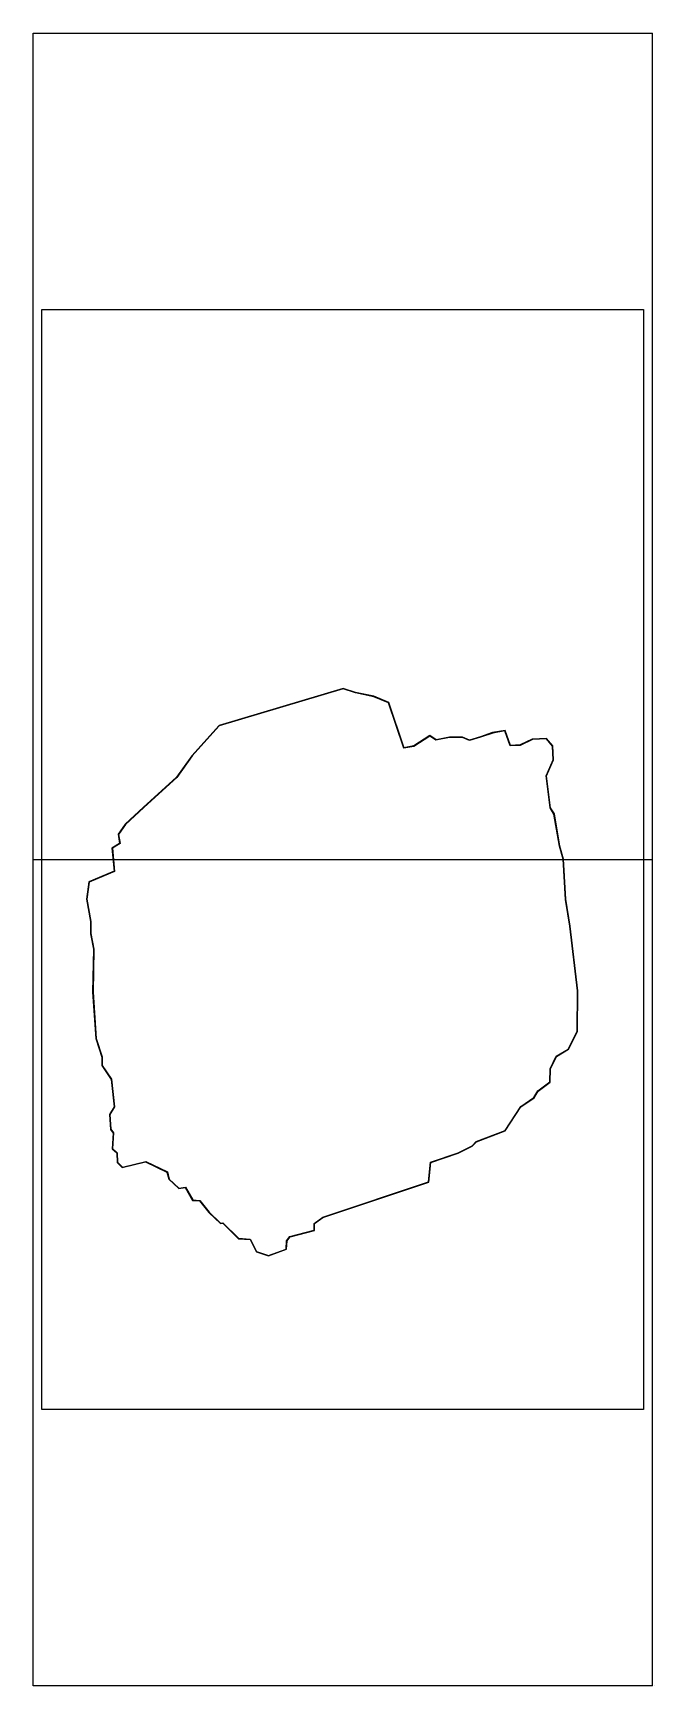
# Model space of a CAD drawing. Extents: x -1500 to 6, y 6 to 4006.
import ezdxf

# ---------------------------------------------------------------- set-up
doc = ezdxf.new("R2010")
doc.units = 0
doc.header["$MEASUREMENT"] = 0
doc.layers.add('DOMAIN', color=7, linetype='Continuous')
picture_1 = doc.add_image_def('image1.png', size_in_pixel=(880, 1608))

msp = doc.modelspace()

# ---------------------------------------------------------------- linework, layer by layer
for p, q in [((-1499.9, 6.1), (-1499.9, 4006.1)), ((-1499.9, 4006.1), (0.1, 4006.1)), ((0.1, 6.1), (0.1, 4006.1)), ((-749.1, 2419.8), (-1049.5, 2330.2)), ((-749.1, 2418.7), (-1049, 2329.3)), ((-719, 2410.4), (-749.1, 2419.8)), ((-719.3, 2409.4), (-749.1, 2418.7)), ((-674.6, 2400.1), (-719.3, 2409.4)), ((-674.3, 2401.1), (-719, 2410.4)), ((-639.2, 2385.2), (-674.6, 2400.1)), ((-638.4, 2385.9), (-674.3, 2401.1)), ((-601.9, 2275.3), (-639.2, 2385.2)), ((-601, 2275.7), (-638.4, 2385.9)), ((-1049.5, 2330.2), (-1115, 2257.3)), ((-1049, 2329.3), (-1114.2, 2256.7)), ((-578.1, 2280.8), (-602.1, 2276.3)), ((-539.2, 2305.8), (-578.1, 2280.8)), ((-539.2, 2304.6), (-577.7, 2279.9)), ((-524, 2295.9), (-539.2, 2305.8)), ((-524.2, 2294.8), (-539.2, 2304.6)), ((-491.4, 2301.2), (-524.2, 2294.8)), ((-491.5, 2302.2), (-524, 2295.9)), ((-459.6, 2302.2), (-491.5, 2302.2)), ((-459.8, 2301.2), (-491.4, 2301.2)), ((-443.1, 2293.7), (-459.8, 2301.2)), ((-443.1, 2294.8), (-459.6, 2302.2)), ((-416.4, 2303.3), (-443.1, 2294.8)), ((-416.1, 2302.3), (-443.1, 2293.7)), ((-387, 2313.1), (-416.4, 2303.3)), ((-386.8, 2312.1), (-416.1, 2302.3)), ((-356.8, 2318.4), (-387, 2313.1)), ((-357.5, 2317.3), (-386.8, 2312.1)), ((-344.2, 2281), (-357.5, 2317.3)), ((-343.6, 2282.1), (-356.8, 2318.4)), ((-320.1, 2282.2), (-344.2, 2281)), ((-320.4, 2283.2), (-343.6, 2282.1)), ((-291, 2297.6), (-320.4, 2283.2)), ((-290.8, 2296.6), (-320.1, 2282.2)), ((-256.4, 2298.7), (-291, 2297.6)), ((-256.9, 2297.7), (-290.8, 2296.6)), ((-241.9, 2280.5), (-256.9, 2297.7)), ((-240.9, 2280.9), (-256.4, 2298.7)), ((-240.2, 2247.1), (-241.9, 2280.5)), ((-239.2, 2246.9), (-240.9, 2280.9)), ((-1115, 2257.3), (-1152.2, 2205.2)), ((-1114.2, 2256.7), (-1151.4, 2204.6)), ((-577.7, 2279.9), (-601.9, 2275.3)), ((-257.4, 2208.5), (-240.2, 2247.1)), ((-256.4, 2208.3), (-239.2, 2246.9)), ((-1152.2, 2205.2), (-1232.2, 2132.7)), ((-1151.4, 2204.6), (-1231.5, 2132)), ((-247.7, 2130.9), (-257.4, 2208.5)), ((-246.7, 2131.2), (-256.4, 2208.3)), ((-1232.2, 2132.7), (-1277, 2091.7)), ((-1231.5, 2132), (-1276.2, 2091)), ((-238.5, 2115.9), (-247.7, 2130.9)), ((-237.5, 2116.3), (-246.7, 2131.2)), ((-1277, 2091.7), (-1294.1, 2067)), ((-1276.2, 2091), (-1293, 2066.8)), ((-225.2, 2038.4), (-238.5, 2115.9)), ((-224.3, 2038.6), (-237.5, 2116.3)), ((-1290.4, 2045), (-1309, 2033.8)), ((-1289.3, 2044.4), (-1307.9, 2033.3)), ((-1294.1, 2067), (-1290.4, 2045)), ((-1293, 2066.8), (-1289.3, 2044.4)), ((-1499.9, 2006.1), (0.1, 2006.1)), ((-1309, 2033.8), (-1303.4, 1978)), ((-1307.9, 2033.3), (-1302.3, 1977.4)), ((-216, 2006.7), (-225.2, 2038.4)), ((-215, 2006.9), (-224.3, 2038.6)), ((-210.3, 1909.6), (-216, 2006.7)), ((-209.3, 1909.7), (-215, 2006.9)), ((-1303.4, 1978), (-1364.7, 1952)), ((-1302.3, 1977.4), (-1363.8, 1951.3)), ((-1364.7, 1952), (-1370.4, 1910.4)), ((-1363.8, 1951.3), (-1369.4, 1910.4)), ((-1370.4, 1910.4), (-1361.1, 1856.3)), ((-1369.4, 1910.4), (-1360.1, 1856.4)), ((-199.9, 1844.8), (-210.3, 1909.6)), ((-198.9, 1845), (-209.3, 1909.7)), ((-1361.1, 1856.3), (-1361.1, 1826.5)), ((-1360.1, 1856.4), (-1360.1, 1826.6)), ((-181.5, 1687.9), (-199.9, 1844.8)), ((-180.5, 1688), (-198.9, 1845)), ((-1361.1, 1826.5), (-1353.6, 1789.3)), ((-1360.1, 1826.6), (-1352.6, 1789.4)), ((-1353.6, 1789.3), (-1355.6, 1684.7)), ((-1352.6, 1789.4), (-1354.6, 1684.7)), ((-1355.6, 1684.7), (-1348.1, 1572.8)), ((-1354.6, 1684.7), (-1347.1, 1573)), ((-182.6, 1589.9), (-181.5, 1687.9)), ((-181.7, 1589.7), (-180.5, 1688)), ((-1348.1, 1572.8), (-1333.2, 1528.1)), ((-1347.1, 1573), (-1332.2, 1528.3)), ((-203.9, 1547.4), (-182.6, 1589.9)), ((-203.2, 1546.7), (-181.7, 1589.7)), ((-1333.2, 1528.1), (-1333.2, 1507.5)), ((-1332.2, 1528.3), (-1332.2, 1507.8)), ((-247.6, 1499.7), (-233.2, 1530.1)), ((-246.6, 1499.4), (-232.5, 1529.4)), ((-233.2, 1530.1), (-203.9, 1547.4)), ((-232.5, 1529.4), (-203.2, 1546.7)), ((-1333.2, 1507.5), (-1310.8, 1473.9)), ((-1332.2, 1507.8), (-1309.9, 1474.3)), ((-248.3, 1467.9), (-247.6, 1499.7)), ((-247.3, 1467.4), (-246.6, 1499.4)), ((-1310.8, 1473.9), (-1303.5, 1407.5)), ((-1309.9, 1474.3), (-1302.4, 1407.2)), ((-287.4, 1429.9), (-277.6, 1446)), ((-286.6, 1429.2), (-276.8, 1445.3)), ((-277.6, 1446), (-248.3, 1467.9)), ((-276.8, 1445.3), (-247.3, 1467.4)), ((-1303.5, 1407.5), (-1314.6, 1388.9)), ((-1302.4, 1407.2), (-1313.6, 1388.6)), ((-356.9, 1350.6), (-319, 1408.1)), ((-356.3, 1349.8), (-318.3, 1407.4)), ((-319, 1408.1), (-287.4, 1429.9)), ((-318.3, 1407.4), (-286.6, 1429.2)), ((-1314.6, 1388.9), (-1312.7, 1352.9)), ((-1313.6, 1388.6), (-1311.7, 1353.2)), ((-1312.7, 1352.9), (-1306.3, 1343.9)), ((-1311.7, 1353.2), (-1305.2, 1344.2)), ((-1306.3, 1343.9), (-1308.6, 1305.8)), ((-1305.2, 1344.2), (-1307.5, 1306.3)), ((-436.9, 1313.3), (-426.5, 1323.6)), ((-436.3, 1312.4), (-426, 1322.8)), ((-426.5, 1323.6), (-356.9, 1350.6)), ((-426, 1322.8), (-356.3, 1349.8)), ((-1308.6, 1305.8), (-1297, 1296)), ((-1307.5, 1306.3), (-1296, 1296.5)), ((-1297, 1296), (-1296.5, 1273.1)), ((-1296, 1296.5), (-1295.5, 1273.5)), ((-537.7, 1273.9), (-470.5, 1296.3)), ((-536.8, 1273.1), (-470.1, 1295.4)), ((-470.5, 1296.3), (-436.9, 1313.3)), ((-470.1, 1295.4), (-436.3, 1312.4)), ((-1296.5, 1273.1), (-1283.7, 1260.3)), ((-1295.5, 1273.5), (-1283.4, 1261.4)), ((-1283.7, 1260.3), (-1227.2, 1274.2)), ((-1283.4, 1261.4), (-1227.1, 1275.2)), ((-1227.2, 1274.2), (-1175.6, 1249.8)), ((-1227.1, 1275.2), (-1174.7, 1250.5)), ((-1175.6, 1249.8), (-1171, 1232.2)), ((-1174.7, 1250.5), (-1170.1, 1232.7)), ((-542.3, 1226.2), (-537.7, 1273.9)), ((-541.4, 1225.4), (-536.8, 1273.1)), ((-1171, 1232.2), (-1146.9, 1209.8)), ((-1170.1, 1232.7), (-1146.6, 1210.9)), ((-1146.9, 1209.8), (-1131.6, 1212.1)), ((-1146.6, 1210.9), (-1131, 1213.2)), ((-1131.6, 1212.1), (-1113.8, 1181.2)), ((-1131, 1213.2), (-1113.2, 1182.1)), ((-798.5, 1140.5), (-542.3, 1226.2)), ((-798.1, 1139.6), (-541.4, 1225.4)), ((-1113.8, 1181.2), (-1096.5, 1180)), ((-1113.2, 1182.1), (-1096, 1181)), ((-1096.5, 1180), (-1074.1, 1151.9)), ((-1096, 1181), (-1073.3, 1152.5)), ((-1074.1, 1151.9), (-1046.1, 1125)), ((-1073.3, 1152.5), (-1045.7, 1126.1)), ((-1046.1, 1125), (-1040.4, 1125.6)), ((-1045.7, 1126.1), (-1040, 1126.7)), ((-1040.4, 1125.6), (-1002.5, 1088.3)), ((-1040, 1126.7), (-1002.1, 1089.3)), ((-819.2, 1125.5), (-798.5, 1140.5)), ((-819.2, 1108.8), (-819.2, 1125.5)), ((-818.2, 1125), (-798.1, 1139.6)), ((-818.2, 1108.1), (-818.2, 1125)), ((-1002.5, 1088.3), (-974.5, 1086.1)), ((-1002.1, 1089.3), (-973.9, 1087)), ((-974.5, 1086.1), (-959.1, 1056.3)), ((-973.9, 1087), (-958.4, 1057.1)), ((-887.1, 1063.4), (-885.9, 1083.6)), ((-886.1, 1062.7), (-884.9, 1083.2)), ((-885.9, 1083.6), (-877.9, 1093.9)), ((-884.9, 1083.2), (-877.3, 1093)), ((-877.9, 1093.9), (-819.2, 1108.8)), ((-877.3, 1093), (-818.2, 1108.1)), ((-959.1, 1056.3), (-929.6, 1046.9)), ((-958.4, 1057.1), (-929.6, 1047.9)), ((-929.6, 1047.9), (-887.1, 1063.4)), ((-929.6, 1046.9), (-886.1, 1062.7)), ((0.1, 6.1), (-1499.9, 6.1))]:
    msp.add_line(p, q)
at = {"layer": 'DOMAIN'}
msp.add_lwpolyline([(6.1, 6), (6.1, 6.1), (6.1, 6.1), (6.1, 6), (6.1, 6)], close=True, dxfattribs=at)

# ---------------------------------------------------------------- pictures from other files: only their frames are drawn
image = msp.add_image(picture_1, insert=(-1478.4, 674.9), size_in_units=(1457, 2662.3))
image.dxf.flags = 7

doc.saveas('drawing.dxf')
